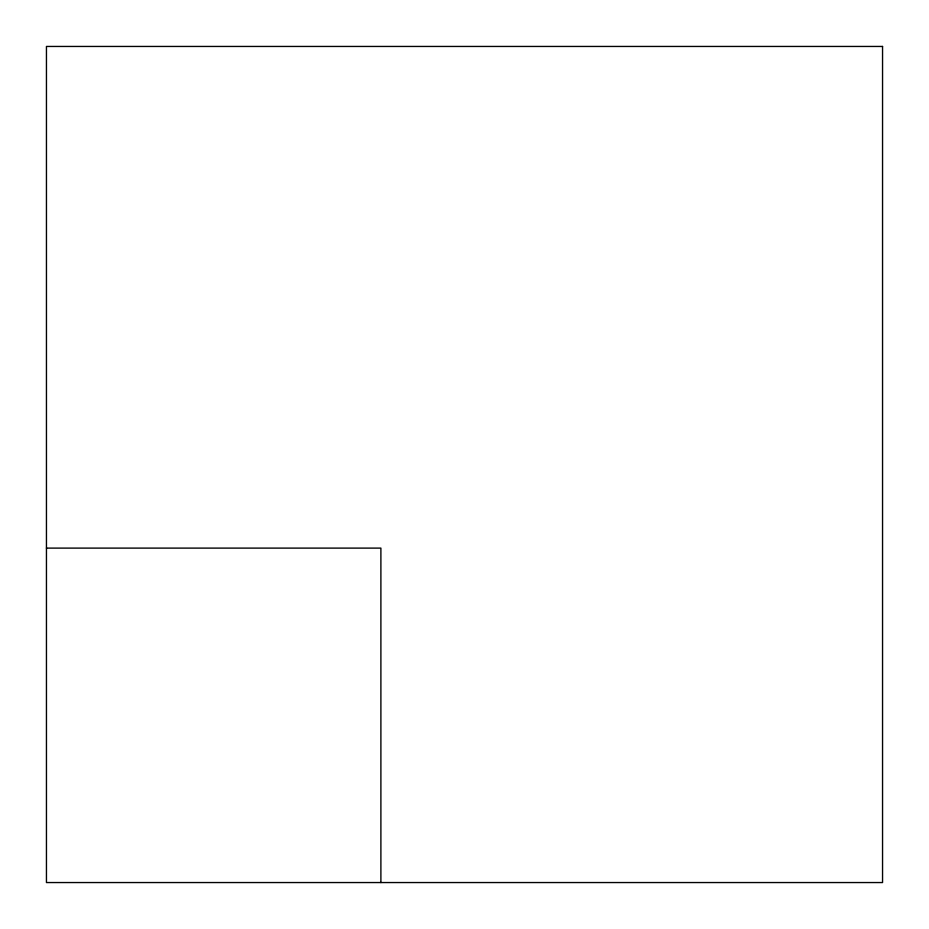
<?xml version="1.0" encoding="UTF-8"?>
<svg xmlns="http://www.w3.org/2000/svg" width="929" height="929" viewBox="0 0 929 929"><rect width="100%" height="100%" fill="white"/><g stroke="black" fill="none" stroke-linecap="round" stroke-linejoin="round"><path stroke-width="1.39" d="M46.45 548.11L380.89 548.11L380.89 882.55M882.55 46.45L46.45 46.45L46.45 882.55L882.55 882.55L882.55 46.45"/></g></svg>
